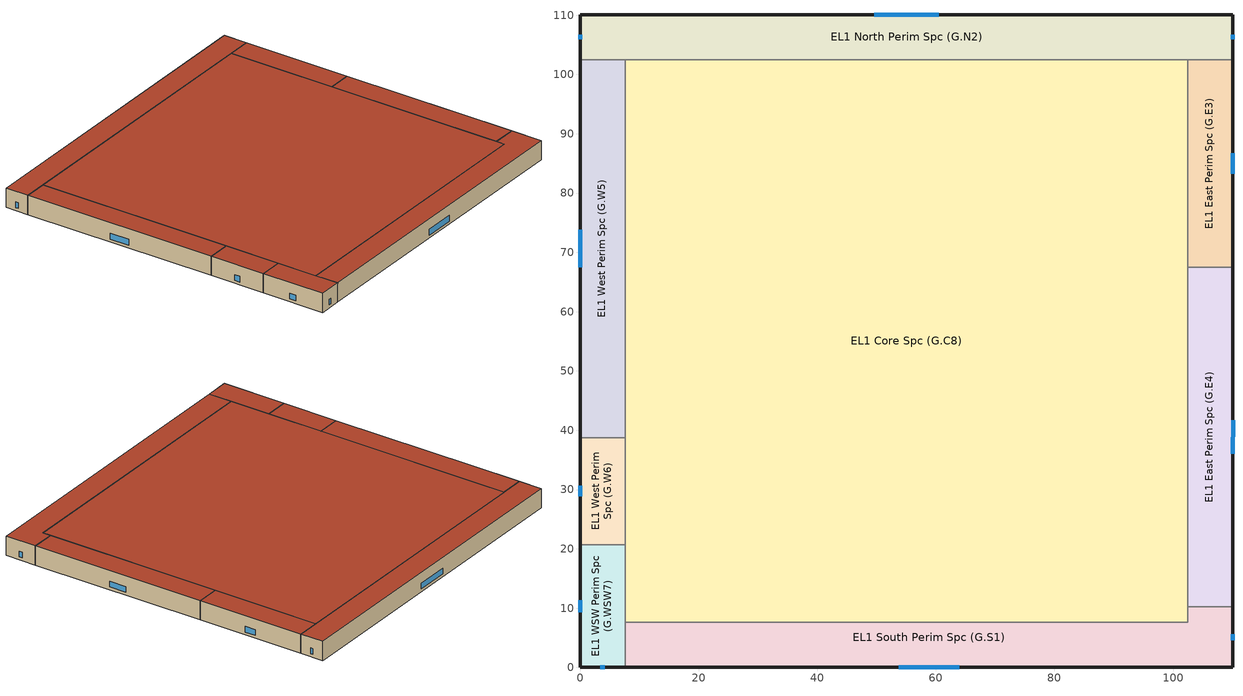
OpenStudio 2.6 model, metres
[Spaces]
EL1 South Perim Spc (G.S1)
 floor ground: 7.6,7.6 102.51,7.6 102.51,10.24 110.11,10.24 110.11,0 7.6,0 z0
 wall outside: 7.6,0 110.11,0 110.11,10.24 z0:6.25
 wall to EL1 East Perim Spc (G.E4): 110.11,10.24 102.51,10.24 z0:6.25
 wall to EL1 Core Spc (G.C8): 102.51,10.24 102.51,7.6 7.6,7.6 z0:6.25
 wall to EL1 WSW Perim Spc (G.WSW7): 7.6,7.6 7.6,0 z0:6.25
 window: 110.11,4.61 110.11,5.63 / 53.79,0 63.92,0 z0.91:2.81
 roof outside: 110.11,0 110.11,10.24 102.51,10.24 102.51,7.6 7.6,7.6 7.6,0 z6.25
EL1 East Perim Spc (G.E4)
 floor ground: 102.51,67.5 110.11,67.5 110.11,10.24 102.51,10.24 z0
 wall outside: 110.11,10.24 110.11,67.5 z0:6.25
 wall to EL1 East Perim Spc (G.E3): 110.11,67.5 102.51,67.5 z0:6.25
 wall to EL1 Core Spc (G.C8): 102.51,67.5 102.51,10.24 z0:6.25
 window: 110.11,36.04 110.11,41.7 z0.91:2.81
 roof outside: 110.11,10.24 110.11,67.5 102.51,67.5 102.51,10.24 z6.25
EL1 Core Spc (G.C8)
 floor ground: 7.6,102.51 102.51,102.51 102.51,7.6 7.6,7.6 7.6,20.7 z0
 wall to EL1 East Perim Spc (G.E3): 102.51,67.5 102.51,102.51 z0:6.25
 wall to EL1 West Perim Spc (G.W5): 7.6,102.51 7.6,38.76 z0:6.25
 wall to EL1 West Perim Spc (G.W6): 7.6,38.76 7.6,20.7 z0:6.25
 wall to EL1 North Perim Spc (G.N2): 102.51,102.51 7.6,102.51 z0:6.25
 wall to EL1 WSW Perim Spc (G.WSW7): 7.6,20.7 7.6,7.6 z0:6.25
 roof outside: 7.6,7.6 102.51,7.6 102.51,102.51 7.6,102.51 7.6,20.7 z6.25
EL1 WSW Perim Spc (G.WSW7)
 floor ground: 7.6,20.7 7.6,0 0,0 0,20.7 z0
 wall outside: 0,20.7 0,0 7.6,0 z0:6.25
 wall to EL1 West Perim Spc (G.W6): 7.6,20.7 0,20.7 z0:6.25
 window: 3.42,0 4.17,0 / 0,11.37 0,9.33 z0.91:2.81
 roof outside: 0,0 7.6,0 7.6,20.7 0,20.7 z6.25
EL1 North Perim Spc (G.N2)
 floor ground: 0,102.51 0,110.11 110.11,110.11 110.11,102.51 z0
 wall outside: 110.11,102.51 110.11,110.11 0,110.11 0,102.51 z0:6.25
 wall to EL1 East Perim Spc (G.E3): 102.51,102.51 110.11,102.51 z0:6.25
 wall to EL1 West Perim Spc (G.W5): 0,102.51 7.6,102.51 z0:6.25
 window: 60.5,110.11 49.61,110.11 / 0,106.69 0,105.93 / 110.11,105.93 110.11,106.69 z0.91:2.81
 roof outside: 110.11,110.11 0,110.11 0,102.51 110.11,102.51 z6.25
EL1 East Perim Spc (G.E3)
 floor ground: 102.51,102.51 110.11,102.51 110.11,67.5 102.51,67.5 z0
 wall outside: 110.11,67.5 110.11,102.51 z0:6.25
 window: 110.11,83.27 110.11,86.74 z0.91:2.81
 roof outside: 110.11,67.5 110.11,102.51 102.51,102.51 102.51,67.5 z6.25
EL1 West Perim Spc (G.W5)
 floor ground: 7.6,102.51 7.6,38.76 0,38.76 0,102.51 z0
 wall outside: 0,102.51 0,38.76 z0:6.25
 wall to EL1 West Perim Spc (G.W6): 0,38.76 7.6,38.76 z0:6.25
 window: 0,73.79 0,67.48 z0.91:2.81
 roof outside: 0,38.76 7.6,38.76 7.6,102.51 0,102.51 z6.25
EL1 West Perim Spc (G.W6)
 floor ground: 7.6,38.76 7.6,20.7 0,20.7 0,38.76 z0
 wall outside: 0,38.76 0,20.7 z0:6.25
 window: 0,30.62 0,28.84 z0.91:2.81
 roof outside: 0,20.7 7.6,20.7 7.6,38.76 0,38.76 z6.25
[Site]
Site 1
[ClimateZones]
Climate Zone Institution Name 2=CEC; Climate Zone Document Name 2=California Climate Zone Descriptions; Climate Zone Document Year 2=1995
[Building]
DEER_RtL: Standards Number of Stories=1; Standards Number of Above Ground Stories=1
[BuildingStory]
EL1 Ground Flr
[Space] Building Story=EL1 Ground Flr
Name | Space Type | Thermal Zone
EL1 South Perim Spc (G.S1) | RetailSales | EL1 South Perim Spc (G.S1) ZN
EL1 North Perim Spc (G.N2) | StockRoom | EL1 North Perim Spc (G.N2) ZN
EL1 East Perim Spc (G.E3) | StockRoom | EL1 East Perim Spc (G.E3) ZN
EL1 East Perim Spc (G.E4) | OfficeGeneral | EL1 East Perim Spc (G.E4) ZN
EL1 West Perim Spc (G.W5) | Work | EL1 West Perim Spc (G.W5) ZN
EL1 West Perim Spc (G.W6) | Kitchen | EL1 West Perim Spc (G.W6) ZN
EL1 WSW Perim Spc (G.WSW7) | RetailSales | EL1 WSW Perim Spc (G.WSW7) ZN
EL1 Core Spc (G.C8) | RetailSales | EL1 Core Spc (G.C8) ZN
[SpaceType] Standards Building Type=RtL
Name | Standards Space Type
OfficeGeneral | office
StockRoom | StockRoom
Work | Work
RetailSales | retail
Kitchen | food preparation
[ThermalZone] Use Ideal Air Loads=No
EL1 South Perim Spc (G.S1) ZN; EL1 North Perim Spc (G.N2) ZN; EL1 East Perim Spc (G.E3) ZN; EL1 East Perim Spc (G.E4) ZN; EL1 WSW Perim Spc (G.WSW7) ZN; EL1 West Perim Spc (G.W6) ZN; EL1 West Perim Spc (G.W5) ZN; EL1 Core Spc (G.C8) ZN
[Sizing:Zone] Zone Cooling Design Supply Air Temperature Input Method=SupplyAirTemperature; Zone Cooling Design Supply Air Temperature {C}=14; Zone Cooling Design Supply Air Temperature Difference {deltaC}=11.11; Zone Heating Design Supply Air Temperature Input Method=SupplyAirTemperature; Zone Heating Design Supply Air Temperature {C}=40; Zone Heating Design Supply Air Temperature Difference {deltaC}=11.11; Zone Cooling Design Supply Air Humidity Ratio {kg-H2O/kg-air}=0.0085; Zone Heating Design Supply Air Humidity Ratio {kg-H2O/kg-air}=0.008; Cooling Design Air Flow Method=DesignDay; Heating Design Air Flow Method=DesignDay; Account for Dedicated Outdoor Air System=No; Dedicated Outdoor Air System Control Strategy=NeutralSupplyAir; Dedicated Outdoor Air Low Setpoint Temperature for Design {C}=autosize; Dedicated Outdoor Air High Setpoint Temperature for Design {C}=autosize
EL1 South Perim Spc (G.S1) ZN; EL1 North Perim Spc (G.N2) ZN; EL1 East Perim Spc (G.E3) ZN; EL1 East Perim Spc (G.E4) ZN; EL1 WSW Perim Spc (G.WSW7) ZN; EL1 West Perim Spc (G.W6) ZN; EL1 West Perim Spc (G.W5) ZN; EL1 Core Spc (G.C8) ZN
